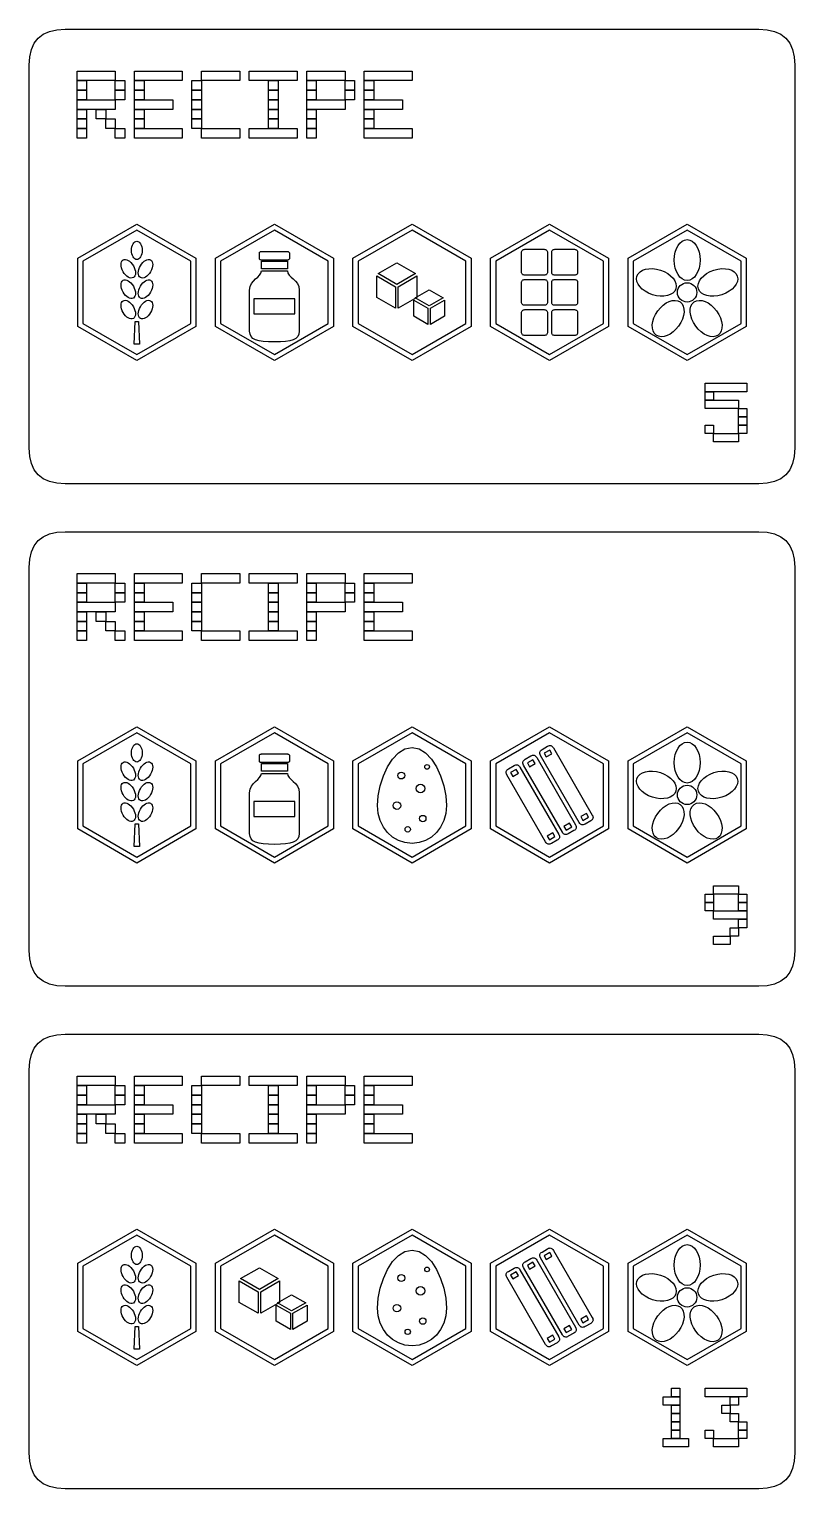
# Model space of a CAD drawing. Extents: x 4 to 296, y 4 to 580.
# Drawn here: x 4 to 68, y 147 to 269 of the extents above; entities that cross this region are included whole.
import ezdxf

# ---------------------------------------------------------------- set-up
doc = ezdxf.new("R2010")
doc.units = 0
doc.layers.add('CUT', color=1, linetype='CONTINUOUS')
doc.layers.add('RASTER', color=7, linetype='CONTINUOUS')

msp = doc.modelspace()

# ---------------------------------------------------------------- linework, layer by layer
at = {"layer": 'CUT'}
for points in [[(4, 266), (4.047, 266.703), (4.188, 267.312), (4.422, 267.828), (4.75, 268.25), (5.172, 268.578), (5.688, 268.812), (6.297, 268.953), (7, 269), (65, 269), (65.703, 268.953), (66.313, 268.812), (66.828, 268.578), (67.25, 268.25), (67.578, 267.828), (67.813, 267.312), (67.953, 266.703), (68, 266), (68, 234), (67.953, 233.297), (67.813, 232.687), (67.578, 232.172), (67.25, 231.75), (66.828, 231.422), (66.313, 231.187), (65.703, 231.047), (65, 231), (7, 231), (6.297, 231.047), (5.688, 231.187), (5.172, 231.422), (4.75, 231.75), (4.422, 232.172), (4.188, 232.687), (4.047, 233.297), (4, 234)], [(4, 224), (4.047, 224.703), (4.188, 225.312), (4.422, 225.828), (4.75, 226.25), (5.172, 226.578), (5.688, 226.812), (6.297, 226.953), (7, 227), (65, 227), (65.703, 226.953), (66.313, 226.812), (66.828, 226.578), (67.25, 226.25), (67.578, 225.828), (67.813, 225.312), (67.953, 224.703), (68, 224), (68, 192), (67.953, 191.297), (67.813, 190.687), (67.578, 190.172), (67.25, 189.75), (66.828, 189.422), (66.313, 189.187), (65.703, 189.047), (65, 189), (7, 189), (6.297, 189.047), (5.688, 189.187), (5.172, 189.422), (4.75, 189.75), (4.422, 190.172), (4.188, 190.687), (4.047, 191.297), (4, 192)], [(4, 182), (4.047, 182.703), (4.188, 183.312), (4.422, 183.828), (4.75, 184.25), (5.172, 184.578), (5.688, 184.812), (6.297, 184.953), (7, 185), (65, 185), (65.703, 184.953), (66.313, 184.812), (66.828, 184.578), (67.25, 184.25), (67.578, 183.828), (67.813, 183.312), (67.953, 182.703), (68, 182), (68, 150), (67.953, 149.297), (67.813, 148.687), (67.578, 148.172), (67.25, 147.75), (66.828, 147.422), (66.313, 147.187), (65.703, 147.047), (65, 147), (7, 147), (6.297, 147.047), (5.688, 147.187), (5.172, 147.422), (4.75, 147.75), (4.422, 148.172), (4.188, 148.687), (4.047, 149.297), (4, 150)]]:
    msp.add_lwpolyline(points, close=True, dxfattribs=at)
at = {"layer": 'RASTER'}
for points in [[(8, 265.5), (11.2, 265.5), (11.2, 264.7), (8, 264.7)], [(12.8, 265.5), (16.8, 265.5), (16.8, 264.7), (12.8, 264.7)], [(18.4, 265.5), (21.6, 265.5), (21.6, 264.7), (18.4, 264.7)], [(22.4, 265.5), (26.4, 265.5), (26.4, 264.7), (22.4, 264.7)], [(27.2, 265.5), (30.4, 265.5), (30.4, 264.7), (27.2, 264.7)], [(32, 265.5), (36, 265.5), (36, 264.7), (32, 264.7)], [(8, 264.7), (8.8, 264.7), (8.8, 263.9), (8, 263.9)], [(8, 263.9), (8.8, 263.9), (8.8, 263.1), (8, 263.1)], [(11.2, 264.7), (12, 264.7), (12, 263.9), (11.2, 263.9)], [(11.2, 263.9), (12, 263.9), (12, 263.1), (11.2, 263.1)], [(12.8, 264.7), (13.6, 264.7), (13.6, 263.9), (12.8, 263.9)], [(12.8, 263.9), (13.6, 263.9), (13.6, 263.1), (12.8, 263.1)], [(17.6, 264.7), (18.4, 264.7), (18.4, 263.9), (17.6, 263.9)], [(17.6, 263.9), (18.4, 263.9), (18.4, 263.1), (17.6, 263.1)], [(24, 264.7), (24.8, 264.7), (24.8, 263.9), (24, 263.9)], [(24, 263.9), (24.8, 263.9), (24.8, 263.1), (24, 263.1)], [(27.2, 264.7), (28, 264.7), (28, 263.9), (27.2, 263.9)], [(27.2, 263.9), (28, 263.9), (28, 263.1), (27.2, 263.1)], [(30.4, 264.7), (31.2, 264.7), (31.2, 263.9), (30.4, 263.9)], [(30.4, 263.9), (31.2, 263.9), (31.2, 263.1), (30.4, 263.1)], [(32, 264.7), (32.8, 264.7), (32.8, 263.9), (32, 263.9)], [(32, 263.9), (32.8, 263.9), (32.8, 263.1), (32, 263.1)], [(8, 263.1), (11.2, 263.1), (11.2, 262.3), (8, 262.3)], [(8, 262.3), (8.8, 262.3), (8.8, 261.5), (8, 261.5)], [(9.6, 262.3), (10.4, 262.3), (10.4, 261.5), (9.6, 261.5)], [(12.8, 263.1), (16, 263.1), (16, 262.3), (12.8, 262.3)], [(12.8, 262.3), (13.6, 262.3), (13.6, 261.5), (12.8, 261.5)], [(17.6, 263.1), (18.4, 263.1), (18.4, 262.3), (17.6, 262.3)], [(17.6, 262.3), (18.4, 262.3), (18.4, 261.5), (17.6, 261.5)], [(24, 263.1), (24.8, 263.1), (24.8, 262.3), (24, 262.3)], [(24, 262.3), (24.8, 262.3), (24.8, 261.5), (24, 261.5)], [(27.2, 263.1), (30.4, 263.1), (30.4, 262.3), (27.2, 262.3)], [(27.2, 262.3), (28, 262.3), (28, 261.5), (27.2, 261.5)], [(32, 263.1), (35.2, 263.1), (35.2, 262.3), (32, 262.3)], [(32, 262.3), (32.8, 262.3), (32.8, 261.5), (32, 261.5)], [(8, 261.5), (8.8, 261.5), (8.8, 260.7), (8, 260.7)], [(10.4, 261.5), (11.2, 261.5), (11.2, 260.7), (10.4, 260.7)], [(12.8, 261.5), (13.6, 261.5), (13.6, 260.7), (12.8, 260.7)], [(17.6, 261.5), (18.4, 261.5), (18.4, 260.7), (17.6, 260.7)], [(24, 261.5), (24.8, 261.5), (24.8, 260.7), (24, 260.7)], [(27.2, 261.5), (28, 261.5), (28, 260.7), (27.2, 260.7)], [(32, 261.5), (32.8, 261.5), (32.8, 260.7), (32, 260.7)], [(8, 260.7), (8.8, 260.7), (8.8, 259.9), (8, 259.9)], [(11.2, 260.7), (12, 260.7), (12, 259.9), (11.2, 259.9)], [(12.8, 260.7), (16.8, 260.7), (16.8, 259.9), (12.8, 259.9)], [(18.4, 260.7), (21.6, 260.7), (21.6, 259.9), (18.4, 259.9)], [(22.4, 260.7), (26.4, 260.7), (26.4, 259.9), (22.4, 259.9)], [(27.2, 260.7), (28, 260.7), (28, 259.9), (27.2, 259.9)], [(32, 260.7), (36, 260.7), (36, 259.9), (32, 259.9)], [(13, 252.7), (17.936, 249.85), (17.936, 244.15), (13, 241.3), (8.064, 244.15), (8.064, 249.85)], [(24.5, 252.7), (29.436, 249.85), (29.436, 244.15), (24.5, 241.3), (19.564, 244.15), (19.564, 249.85)], [(36, 252.7), (40.936, 249.85), (40.936, 244.15), (36, 241.3), (31.064, 244.15), (31.064, 249.85)], [(47.5, 252.7), (52.436, 249.85), (52.436, 244.15), (47.5, 241.3), (42.564, 244.15), (42.564, 249.85)], [(59, 252.7), (63.936, 249.85), (63.936, 244.15), (59, 241.3), (54.064, 244.15), (54.064, 249.85)], [(13, 252.2), (8.497, 249.6), (8.497, 244.4), (13, 241.8), (17.503, 244.4), (17.503, 249.6), (13, 252.2)], [(24.5, 252.2), (19.997, 249.6), (19.997, 244.4), (24.5, 241.8), (29.003, 244.4), (29.003, 249.6), (24.5, 252.2)], [(36, 252.2), (31.497, 249.6), (31.497, 244.4), (36, 241.8), (40.503, 244.4), (40.503, 249.6), (36, 252.2)], [(47.5, 252.2), (42.997, 249.6), (42.997, 244.4), (47.5, 241.8), (52.003, 244.4), (52.003, 249.6), (47.5, 252.2)], [(59, 252.2), (54.497, 249.6), (54.497, 244.4), (59, 241.8), (63.503, 244.4), (63.503, 249.6), (59, 252.2)], [(60.08, 249.7), (60.058, 249.355), (59.995, 249.034), (59.896, 248.744), (59.764, 248.491), (59.604, 248.282), (59.42, 248.124), (59.218, 248.025), (59, 247.99), (58.782, 248.025), (58.58, 248.124), (58.396, 248.282), (58.236, 248.491), (58.104, 248.744), (58.005, 249.034), (57.942, 249.355), (57.92, 249.7), (57.942, 250.045), (58.005, 250.366), (58.104, 250.656), (58.236, 250.909), (58.396, 251.118), (58.58, 251.276), (58.782, 251.375), (59, 251.41), (59.218, 251.375), (59.42, 251.276), (59.604, 251.118), (59.764, 250.909), (59.896, 250.656), (59.995, 250.366), (60.058, 250.045), (60.08, 249.7)], [(13.45, 250.51), (13.441, 250.356), (13.415, 250.212), (13.373, 250.082), (13.318, 249.969), (13.252, 249.876), (13.175, 249.805), (13.091, 249.761), (13, 249.745), (12.909, 249.761), (12.825, 249.805), (12.748, 249.876), (12.682, 249.969), (12.627, 250.082), (12.585, 250.212), (12.559, 250.356), (12.55, 250.51), (12.559, 250.664), (12.585, 250.808), (12.627, 250.938), (12.682, 251.051), (12.748, 251.144), (12.825, 251.215), (12.909, 251.259), (13, 251.275), (13.091, 251.259), (13.175, 251.215), (13.252, 251.144), (13.318, 251.051), (13.373, 250.938), (13.415, 250.808), (13.441, 250.664), (13.45, 250.51)], [(23.24, 250.24), (23.243, 250.282), (23.251, 250.319), (23.265, 250.35), (23.285, 250.375), (23.31, 250.395), (23.341, 250.409), (23.378, 250.417), (23.42, 250.42), (25.58, 250.42), (25.622, 250.417), (25.659, 250.409), (25.69, 250.395), (25.715, 250.375), (25.735, 250.35), (25.749, 250.319), (25.757, 250.282), (25.76, 250.24), (25.76, 249.88), (25.757, 249.838), (25.749, 249.801), (25.735, 249.77), (25.715, 249.745), (25.69, 249.725), (25.659, 249.711), (25.622, 249.703), (25.58, 249.7), (23.42, 249.7), (23.378, 249.703), (23.341, 249.711), (23.31, 249.725), (23.285, 249.745), (23.265, 249.77), (23.251, 249.801), (23.243, 249.838), (23.24, 249.88)], [(45.16, 250.33), (45.164, 250.393), (45.177, 250.448), (45.198, 250.495), (45.228, 250.532), (45.265, 250.562), (45.312, 250.583), (45.367, 250.596), (45.43, 250.6), (47.05, 250.6), (47.113, 250.596), (47.168, 250.583), (47.215, 250.562), (47.253, 250.532), (47.282, 250.495), (47.303, 250.448), (47.316, 250.393), (47.32, 250.33), (47.32, 248.71), (47.316, 248.647), (47.303, 248.592), (47.282, 248.545), (47.253, 248.507), (47.215, 248.478), (47.168, 248.457), (47.113, 248.444), (47.05, 248.44), (45.43, 248.44), (45.367, 248.444), (45.312, 248.457), (45.265, 248.478), (45.227, 248.507), (45.198, 248.545), (45.177, 248.592), (45.164, 248.647), (45.16, 248.71)], [(47.68, 250.33), (47.684, 250.393), (47.697, 250.448), (47.718, 250.495), (47.747, 250.532), (47.785, 250.562), (47.832, 250.583), (47.887, 250.596), (47.95, 250.6), (49.57, 250.6), (49.633, 250.596), (49.688, 250.583), (49.735, 250.562), (49.773, 250.532), (49.802, 250.495), (49.823, 250.448), (49.836, 250.393), (49.84, 250.33), (49.84, 248.71), (49.836, 248.647), (49.823, 248.592), (49.802, 248.545), (49.773, 248.507), (49.735, 248.478), (49.688, 248.457), (49.633, 248.444), (49.57, 248.44), (47.95, 248.44), (47.887, 248.444), (47.832, 248.457), (47.785, 248.478), (47.747, 248.507), (47.718, 248.545), (47.697, 248.592), (47.684, 248.647), (47.68, 248.71)], [(12.709, 249.227), (12.786, 249.073), (12.841, 248.92), (12.874, 248.771), (12.885, 248.631), (12.874, 248.504), (12.841, 248.394), (12.785, 248.304), (12.708, 248.24), (12.612, 248.205), (12.507, 248.201), (12.395, 248.228), (12.279, 248.281), (12.164, 248.361), (12.051, 248.464), (11.946, 248.588), (11.851, 248.732), (11.774, 248.887), (11.719, 249.04), (11.686, 249.189), (11.675, 249.329), (11.686, 249.456), (11.719, 249.566), (11.775, 249.656), (11.853, 249.72), (11.948, 249.755), (12.053, 249.759), (12.165, 249.732), (12.281, 249.679), (12.396, 249.599), (12.509, 249.496), (12.614, 249.372), (12.709, 249.227)], [(14.149, 248.732), (14.054, 248.588), (13.949, 248.464), (13.836, 248.361), (13.721, 248.281), (13.605, 248.228), (13.493, 248.201), (13.388, 248.205), (13.293, 248.24), (13.215, 248.304), (13.159, 248.394), (13.126, 248.504), (13.115, 248.631), (13.126, 248.771), (13.159, 248.92), (13.214, 249.073), (13.291, 249.227), (13.386, 249.372), (13.491, 249.496), (13.604, 249.599), (13.719, 249.679), (13.835, 249.732), (13.947, 249.759), (14.052, 249.755), (14.148, 249.72), (14.225, 249.656), (14.281, 249.566), (14.314, 249.456), (14.325, 249.329), (14.314, 249.189), (14.281, 249.04), (14.226, 248.887), (14.149, 248.732)], [(23.42, 249.61), (25.58, 249.61), (25.58, 248.98), (23.42, 248.98)], [(34.74, 249.466), (36.306, 248.566), (34.74, 247.666), (33.174, 248.566)], [(56.766, 248.861), (57.087, 248.734), (57.373, 248.575), (57.618, 248.391), (57.818, 248.187), (57.967, 247.97), (58.061, 247.747), (58.093, 247.524), (58.058, 247.306), (57.958, 247.11), (57.801, 246.948), (57.594, 246.822), (57.346, 246.734), (57.065, 246.687), (56.758, 246.682), (56.433, 246.722), (56.098, 246.807), (55.777, 246.935), (55.492, 247.094), (55.246, 247.278), (55.046, 247.482), (54.897, 247.698), (54.804, 247.921), (54.772, 248.145), (54.806, 248.363), (54.906, 248.559), (55.064, 248.721), (55.27, 248.847), (55.518, 248.934), (55.8, 248.982), (56.107, 248.986), (56.431, 248.947), (56.766, 248.861)], [(61.902, 246.807), (61.567, 246.722), (61.242, 246.682), (60.935, 246.687), (60.654, 246.734), (60.406, 246.822), (60.199, 246.948), (60.042, 247.11), (59.942, 247.306), (59.907, 247.524), (59.939, 247.747), (60.033, 247.97), (60.182, 248.187), (60.382, 248.391), (60.627, 248.575), (60.913, 248.734), (61.234, 248.861), (61.569, 248.947), (61.893, 248.986), (62.2, 248.982), (62.482, 248.934), (62.73, 248.847), (62.936, 248.721), (63.094, 248.559), (63.194, 248.363), (63.228, 248.145), (63.196, 247.921), (63.103, 247.698), (62.954, 247.482), (62.754, 247.278), (62.508, 247.094), (62.223, 246.935), (61.902, 246.807)], [(12.709, 247.517), (12.786, 247.363), (12.841, 247.21), (12.874, 247.061), (12.885, 246.921), (12.874, 246.794), (12.841, 246.684), (12.785, 246.594), (12.708, 246.53), (12.612, 246.495), (12.507, 246.491), (12.395, 246.518), (12.279, 246.571), (12.164, 246.651), (12.051, 246.754), (11.946, 246.878), (11.851, 247.022), (11.774, 247.177), (11.719, 247.33), (11.686, 247.479), (11.675, 247.619), (11.686, 247.746), (11.719, 247.856), (11.775, 247.946), (11.853, 248.01), (11.948, 248.045), (12.053, 248.049), (12.165, 248.022), (12.281, 247.969), (12.396, 247.889), (12.509, 247.786), (12.614, 247.662), (12.709, 247.517)], [(14.149, 247.022), (14.054, 246.878), (13.949, 246.754), (13.836, 246.651), (13.721, 246.571), (13.605, 246.518), (13.493, 246.491), (13.388, 246.495), (13.293, 246.53), (13.215, 246.594), (13.159, 246.684), (13.126, 246.794), (13.115, 246.921), (13.126, 247.061), (13.159, 247.21), (13.214, 247.363), (13.291, 247.517), (13.386, 247.662), (13.491, 247.786), (13.604, 247.889), (13.719, 247.969), (13.835, 248.022), (13.947, 248.049), (14.052, 248.045), (14.148, 248.01), (14.225, 247.946), (14.281, 247.856), (14.314, 247.746), (14.325, 247.619), (14.314, 247.479), (14.281, 247.33), (14.226, 247.177), (14.149, 247.022)], [(23.42, 248.8), (25.58, 248.8), (25.623, 248.612), (25.735, 248.446), (25.893, 248.287), (26.075, 248.125), (26.257, 247.946), (26.415, 247.737), (26.527, 247.486), (26.57, 247.18), (26.57, 243.76), (26.54, 243.515), (26.449, 243.316), (26.295, 243.159), (26.075, 243.04), (25.788, 242.955), (25.431, 242.899), (25.002, 242.869), (24.5, 242.86), (23.998, 242.869), (23.569, 242.899), (23.212, 242.955), (22.925, 243.04), (22.705, 243.159), (22.551, 243.316), (22.46, 243.515), (22.43, 243.76), (22.43, 247.18), (22.473, 247.486), (22.585, 247.737), (22.743, 247.946), (22.925, 248.125), (23.107, 248.287), (23.265, 248.446), (23.377, 248.612), (23.42, 248.8)], [(33.064, 248.377), (34.63, 247.477), (34.63, 245.677), (33.064, 246.577)], [(34.85, 247.477), (36.416, 248.377), (36.416, 246.577), (34.85, 245.677)], [(45.16, 247.81), (45.164, 247.873), (45.177, 247.928), (45.198, 247.975), (45.228, 248.012), (45.265, 248.042), (45.312, 248.063), (45.367, 248.076), (45.43, 248.08), (47.05, 248.08), (47.113, 248.076), (47.168, 248.063), (47.215, 248.042), (47.253, 248.012), (47.282, 247.975), (47.303, 247.928), (47.316, 247.873), (47.32, 247.81), (47.32, 246.19), (47.316, 246.127), (47.303, 246.072), (47.282, 246.025), (47.253, 245.987), (47.215, 245.958), (47.168, 245.937), (47.113, 245.924), (47.05, 245.92), (45.43, 245.92), (45.367, 245.924), (45.312, 245.937), (45.265, 245.958), (45.227, 245.987), (45.198, 246.025), (45.177, 246.072), (45.164, 246.127), (45.16, 246.19)], [(47.68, 247.81), (47.684, 247.873), (47.697, 247.928), (47.718, 247.975), (47.747, 248.012), (47.785, 248.042), (47.832, 248.063), (47.887, 248.076), (47.95, 248.08), (49.57, 248.08), (49.633, 248.076), (49.688, 248.063), (49.735, 248.042), (49.773, 248.012), (49.802, 247.975), (49.823, 247.928), (49.836, 247.873), (49.84, 247.81), (49.84, 246.19), (49.836, 246.127), (49.823, 246.072), (49.802, 246.025), (49.773, 245.987), (49.735, 245.958), (49.688, 245.937), (49.633, 245.924), (49.57, 245.92), (47.95, 245.92), (47.887, 245.924), (47.832, 245.937), (47.785, 245.958), (47.747, 245.987), (47.718, 246.025), (47.697, 246.072), (47.684, 246.127), (47.68, 246.19)], [(22.79, 246.46), (22.79, 245.2), (26.21, 245.2), (26.21, 246.46), (22.79, 246.46)], [(37.44, 247.216), (38.615, 246.541), (37.44, 245.866), (36.266, 246.541)], [(12.709, 245.807), (12.786, 245.653), (12.841, 245.5), (12.874, 245.351), (12.885, 245.211), (12.874, 245.084), (12.841, 244.974), (12.785, 244.884), (12.708, 244.82), (12.612, 244.785), (12.507, 244.781), (12.395, 244.808), (12.279, 244.861), (12.164, 244.941), (12.051, 245.044), (11.946, 245.168), (11.851, 245.312), (11.774, 245.467), (11.719, 245.62), (11.686, 245.769), (11.675, 245.909), (11.686, 246.036), (11.719, 246.146), (11.775, 246.236), (11.853, 246.3), (11.948, 246.335), (12.053, 246.339), (12.165, 246.312), (12.281, 246.259), (12.396, 246.179), (12.509, 246.076), (12.614, 245.952), (12.709, 245.807)], [(14.149, 245.312), (14.054, 245.168), (13.949, 245.044), (13.836, 244.941), (13.721, 244.861), (13.605, 244.808), (13.493, 244.781), (13.388, 244.785), (13.293, 244.82), (13.215, 244.884), (13.159, 244.974), (13.126, 245.084), (13.115, 245.211), (13.126, 245.351), (13.159, 245.5), (13.214, 245.653), (13.291, 245.807), (13.386, 245.952), (13.491, 246.076), (13.604, 246.179), (13.719, 246.259), (13.835, 246.312), (13.947, 246.339), (14.052, 246.335), (14.148, 246.3), (14.225, 246.236), (14.281, 246.146), (14.314, 246.036), (14.325, 245.909), (14.314, 245.769), (14.281, 245.62), (14.226, 245.467), (14.149, 245.312)], [(36.156, 246.352), (37.33, 245.677), (37.33, 244.327), (36.156, 245.002)], [(37.55, 245.677), (38.724, 246.352), (38.724, 245.002), (37.55, 244.327)], [(45.16, 245.29), (45.164, 245.353), (45.177, 245.408), (45.198, 245.455), (45.228, 245.492), (45.265, 245.522), (45.312, 245.543), (45.367, 245.556), (45.43, 245.56), (47.05, 245.56), (47.113, 245.556), (47.168, 245.543), (47.215, 245.522), (47.253, 245.492), (47.282, 245.455), (47.303, 245.408), (47.316, 245.353), (47.32, 245.29), (47.32, 243.67), (47.316, 243.607), (47.303, 243.552), (47.282, 243.505), (47.253, 243.467), (47.215, 243.438), (47.168, 243.417), (47.113, 243.404), (47.05, 243.4), (45.43, 243.4), (45.367, 243.404), (45.312, 243.417), (45.265, 243.438), (45.227, 243.467), (45.198, 243.505), (45.177, 243.552), (45.164, 243.607), (45.16, 243.67)], [(47.68, 245.29), (47.684, 245.353), (47.697, 245.408), (47.718, 245.455), (47.747, 245.492), (47.785, 245.522), (47.832, 245.543), (47.887, 245.556), (47.95, 245.56), (49.57, 245.56), (49.633, 245.556), (49.688, 245.543), (49.735, 245.522), (49.773, 245.492), (49.802, 245.455), (49.823, 245.408), (49.836, 245.353), (49.84, 245.29), (49.84, 243.67), (49.836, 243.607), (49.823, 243.552), (49.802, 243.505), (49.773, 243.467), (49.735, 243.438), (49.688, 243.417), (49.633, 243.404), (49.57, 243.4), (47.95, 243.4), (47.887, 243.404), (47.832, 243.417), (47.785, 243.438), (47.747, 243.467), (47.718, 243.505), (47.697, 243.552), (47.684, 243.607), (47.68, 243.67)], [(56.539, 245.45), (56.76, 245.716), (56.999, 245.939), (57.25, 246.116), (57.506, 246.243), (57.758, 246.318), (57.999, 246.337), (58.222, 246.299), (58.418, 246.199), (58.574, 246.043), (58.679, 245.843), (58.735, 245.608), (58.742, 245.345), (58.699, 245.063), (58.609, 244.769), (58.472, 244.473), (58.287, 244.181), (58.066, 243.915), (57.827, 243.692), (57.576, 243.516), (57.32, 243.389), (57.068, 243.314), (56.827, 243.294), (56.604, 243.332), (56.408, 243.432), (56.252, 243.588), (56.147, 243.788), (56.091, 244.023), (56.084, 244.286), (56.126, 244.569), (56.217, 244.862), (56.354, 245.159), (56.539, 245.45)], [(59.713, 244.181), (59.528, 244.473), (59.391, 244.769), (59.301, 245.063), (59.258, 245.345), (59.265, 245.608), (59.321, 245.843), (59.426, 246.043), (59.582, 246.199), (59.778, 246.299), (60.001, 246.337), (60.242, 246.318), (60.494, 246.243), (60.75, 246.116), (61.001, 245.939), (61.24, 245.716), (61.461, 245.45), (61.646, 245.159), (61.783, 244.862), (61.874, 244.569), (61.916, 244.286), (61.909, 244.023), (61.853, 243.788), (61.748, 243.588), (61.592, 243.432), (61.396, 243.332), (61.173, 243.294), (60.932, 243.314), (60.68, 243.389), (60.424, 243.516), (60.173, 243.692), (59.934, 243.915), (59.713, 244.181)], [(12.865, 244.57), (13.135, 244.57), (13.225, 242.68), (12.775, 242.68)], [(60.5, 239.4), (64, 239.4), (64, 238.7), (60.5, 238.7)], [(60.5, 238.7), (61.2, 238.7), (61.2, 238), (60.5, 238)], [(60.5, 238), (63.3, 238), (63.3, 237.3), (60.5, 237.3)], [(63.3, 237.3), (64, 237.3), (64, 236.6), (63.3, 236.6)], [(60.5, 235.9), (61.2, 235.9), (61.2, 235.2), (60.5, 235.2)], [(63.3, 236.6), (64, 236.6), (64, 235.9), (63.3, 235.9)], [(63.3, 235.9), (64, 235.9), (64, 235.2), (63.3, 235.2)], [(61.2, 235.2), (63.3, 235.2), (63.3, 234.5), (61.2, 234.5)], [(8, 223.5), (11.2, 223.5), (11.2, 222.7), (8, 222.7)], [(12.8, 223.5), (16.8, 223.5), (16.8, 222.7), (12.8, 222.7)], [(18.4, 223.5), (21.6, 223.5), (21.6, 222.7), (18.4, 222.7)], [(22.4, 223.5), (26.4, 223.5), (26.4, 222.7), (22.4, 222.7)], [(27.2, 223.5), (30.4, 223.5), (30.4, 222.7), (27.2, 222.7)], [(32, 223.5), (36, 223.5), (36, 222.7), (32, 222.7)], [(8, 222.7), (8.8, 222.7), (8.8, 221.9), (8, 221.9)], [(11.2, 222.7), (12, 222.7), (12, 221.9), (11.2, 221.9)], [(12.8, 222.7), (13.6, 222.7), (13.6, 221.9), (12.8, 221.9)], [(17.6, 222.7), (18.4, 222.7), (18.4, 221.9), (17.6, 221.9)], [(24, 222.7), (24.8, 222.7), (24.8, 221.9), (24, 221.9)], [(27.2, 222.7), (28, 222.7), (28, 221.9), (27.2, 221.9)], [(30.4, 222.7), (31.2, 222.7), (31.2, 221.9), (30.4, 221.9)], [(32, 222.7), (32.8, 222.7), (32.8, 221.9), (32, 221.9)], [(8, 221.9), (8.8, 221.9), (8.8, 221.1), (8, 221.1)], [(8, 221.1), (11.2, 221.1), (11.2, 220.3), (8, 220.3)], [(11.2, 221.9), (12, 221.9), (12, 221.1), (11.2, 221.1)], [(12.8, 221.9), (13.6, 221.9), (13.6, 221.1), (12.8, 221.1)], [(12.8, 221.1), (16, 221.1), (16, 220.3), (12.8, 220.3)], [(17.6, 221.9), (18.4, 221.9), (18.4, 221.1), (17.6, 221.1)], [(17.6, 221.1), (18.4, 221.1), (18.4, 220.3), (17.6, 220.3)], [(24, 221.9), (24.8, 221.9), (24.8, 221.1), (24, 221.1)], [(24, 221.1), (24.8, 221.1), (24.8, 220.3), (24, 220.3)], [(27.2, 221.9), (28, 221.9), (28, 221.1), (27.2, 221.1)], [(27.2, 221.1), (30.4, 221.1), (30.4, 220.3), (27.2, 220.3)], [(30.4, 221.9), (31.2, 221.9), (31.2, 221.1), (30.4, 221.1)], [(32, 221.9), (32.8, 221.9), (32.8, 221.1), (32, 221.1)], [(32, 221.1), (35.2, 221.1), (35.2, 220.3), (32, 220.3)], [(8, 220.3), (8.8, 220.3), (8.8, 219.5), (8, 219.5)], [(9.6, 220.3), (10.4, 220.3), (10.4, 219.5), (9.6, 219.5)], [(12.8, 220.3), (13.6, 220.3), (13.6, 219.5), (12.8, 219.5)], [(17.6, 220.3), (18.4, 220.3), (18.4, 219.5), (17.6, 219.5)], [(24, 220.3), (24.8, 220.3), (24.8, 219.5), (24, 219.5)], [(27.2, 220.3), (28, 220.3), (28, 219.5), (27.2, 219.5)], [(32, 220.3), (32.8, 220.3), (32.8, 219.5), (32, 219.5)], [(8, 219.5), (8.8, 219.5), (8.8, 218.7), (8, 218.7)], [(8, 218.7), (8.8, 218.7), (8.8, 217.9), (8, 217.9)], [(10.4, 219.5), (11.2, 219.5), (11.2, 218.7), (10.4, 218.7)], [(11.2, 218.7), (12, 218.7), (12, 217.9), (11.2, 217.9)], [(12.8, 219.5), (13.6, 219.5), (13.6, 218.7), (12.8, 218.7)], [(12.8, 218.7), (16.8, 218.7), (16.8, 217.9), (12.8, 217.9)], [(17.6, 219.5), (18.4, 219.5), (18.4, 218.7), (17.6, 218.7)], [(18.4, 218.7), (21.6, 218.7), (21.6, 217.9), (18.4, 217.9)], [(22.4, 218.7), (26.4, 218.7), (26.4, 217.9), (22.4, 217.9)], [(24, 219.5), (24.8, 219.5), (24.8, 218.7), (24, 218.7)], [(27.2, 219.5), (28, 219.5), (28, 218.7), (27.2, 218.7)], [(27.2, 218.7), (28, 218.7), (28, 217.9), (27.2, 217.9)], [(32, 219.5), (32.8, 219.5), (32.8, 218.7), (32, 218.7)], [(32, 218.7), (36, 218.7), (36, 217.9), (32, 217.9)], [(13, 210.7), (17.936, 207.85), (17.936, 202.15), (13, 199.3), (8.064, 202.15), (8.064, 207.85)], [(13, 210.2), (8.497, 207.6), (8.497, 202.4), (13, 199.8), (17.503, 202.4), (17.503, 207.6), (13, 210.2)], [(24.5, 210.7), (29.436, 207.85), (29.436, 202.15), (24.5, 199.3), (19.564, 202.15), (19.564, 207.85)], [(24.5, 210.2), (19.997, 207.6), (19.997, 202.4), (24.5, 199.8), (29.003, 202.4), (29.003, 207.6), (24.5, 210.2)], [(36, 210.7), (40.936, 207.85), (40.936, 202.15), (36, 199.3), (31.064, 202.15), (31.064, 207.85)], [(36, 210.2), (31.497, 207.6), (31.497, 202.4), (36, 199.8), (40.503, 202.4), (40.503, 207.6), (36, 210.2)], [(47.5, 210.7), (52.436, 207.85), (52.436, 202.15), (47.5, 199.3), (42.564, 202.15), (42.564, 207.85)], [(47.5, 210.2), (42.997, 207.6), (42.997, 202.4), (47.5, 199.8), (52.003, 202.4), (52.003, 207.6), (47.5, 210.2)], [(59, 210.7), (63.936, 207.85), (63.936, 202.15), (59, 199.3), (54.064, 202.15), (54.064, 207.85)], [(59, 210.2), (54.497, 207.6), (54.497, 202.4), (59, 199.8), (63.503, 202.4), (63.503, 207.6), (59, 210.2)], [(13.45, 208.51), (13.441, 208.356), (13.415, 208.212), (13.373, 208.082), (13.318, 207.969), (13.252, 207.876), (13.175, 207.805), (13.091, 207.761), (13, 207.745), (12.909, 207.761), (12.825, 207.805), (12.748, 207.876), (12.682, 207.969), (12.627, 208.082), (12.585, 208.212), (12.559, 208.356), (12.55, 208.51), (12.559, 208.664), (12.585, 208.808), (12.627, 208.938), (12.682, 209.051), (12.748, 209.144), (12.825, 209.215), (12.909, 209.259), (13, 209.275), (13.091, 209.259), (13.175, 209.215), (13.252, 209.144), (13.318, 209.051), (13.373, 208.938), (13.415, 208.808), (13.441, 208.664), (13.45, 208.51)], [(36, 208.96), (36.589, 208.84), (37.133, 208.504), (37.623, 207.992), (38.048, 207.34), (38.396, 206.587), (38.658, 205.771), (38.823, 204.929), (38.88, 204.1), (38.823, 203.448), (38.658, 202.848), (38.396, 202.312), (38.048, 201.85), (37.623, 201.472), (37.133, 201.189), (36.589, 201.012), (36, 200.95), (35.411, 201.012), (34.867, 201.189), (34.377, 201.472), (33.953, 201.85), (33.604, 202.312), (33.342, 202.848), (33.177, 203.448), (33.12, 204.1), (33.177, 204.929), (33.342, 205.771), (33.604, 206.587), (33.953, 207.34), (34.377, 207.992), (34.867, 208.504), (35.411, 208.84), (36, 208.96)], [(46.737, 208.301), (46.7, 208.377), (46.678, 208.449), (46.672, 208.516), (46.68, 208.58), (46.704, 208.639), (46.744, 208.694), (46.799, 208.746), (46.869, 208.793), (47.337, 209.063), (47.413, 209.1), (47.484, 209.122), (47.552, 209.129), (47.616, 209.12), (47.675, 209.096), (47.73, 209.056), (47.781, 209.001), (47.829, 208.931), (51.069, 203.319), (51.106, 203.243), (51.128, 203.171), (51.134, 203.104), (51.126, 203.04), (51.101, 202.981), (51.062, 202.926), (51.007, 202.874), (50.937, 202.827), (50.469, 202.557), (50.393, 202.52), (50.321, 202.498), (50.254, 202.491), (50.19, 202.5), (50.131, 202.524), (50.076, 202.564), (50.024, 202.619), (49.977, 202.689)], [(47.049, 208.481), (47.229, 208.169), (47.697, 208.439), (47.517, 208.751), (47.049, 208.481)], [(60.08, 207.7), (60.058, 207.355), (59.995, 207.034), (59.896, 206.744), (59.764, 206.491), (59.604, 206.282), (59.42, 206.124), (59.218, 206.025), (59, 205.99), (58.782, 206.025), (58.58, 206.124), (58.396, 206.282), (58.236, 206.491), (58.104, 206.744), (58.005, 207.034), (57.942, 207.355), (57.92, 207.7), (57.942, 208.045), (58.005, 208.366), (58.104, 208.656), (58.236, 208.909), (58.396, 209.118), (58.58, 209.276), (58.782, 209.375), (59, 209.41), (59.218, 209.375), (59.42, 209.276), (59.604, 209.118), (59.764, 208.909), (59.896, 208.656), (59.995, 208.366), (60.058, 208.045), (60.08, 207.7)], [(12.709, 207.227), (12.786, 207.073), (12.841, 206.92), (12.874, 206.771), (12.885, 206.631), (12.874, 206.504), (12.841, 206.394), (12.785, 206.304), (12.708, 206.24), (12.612, 206.205), (12.507, 206.201), (12.395, 206.228), (12.279, 206.281), (12.164, 206.361), (12.051, 206.464), (11.946, 206.588), (11.851, 206.732), (11.774, 206.887), (11.719, 207.04), (11.686, 207.189), (11.675, 207.329), (11.686, 207.456), (11.719, 207.566), (11.775, 207.656), (11.853, 207.72), (11.948, 207.755), (12.053, 207.759), (12.165, 207.732), (12.281, 207.679), (12.396, 207.599), (12.509, 207.496), (12.614, 207.372), (12.709, 207.227)], [(14.149, 206.732), (14.054, 206.588), (13.949, 206.464), (13.836, 206.361), (13.721, 206.281), (13.605, 206.228), (13.493, 206.201), (13.388, 206.205), (13.293, 206.24), (13.215, 206.304), (13.159, 206.394), (13.126, 206.504), (13.115, 206.631), (13.126, 206.771), (13.159, 206.92), (13.214, 207.073), (13.291, 207.227), (13.386, 207.372), (13.491, 207.496), (13.604, 207.599), (13.719, 207.679), (13.835, 207.732), (13.947, 207.759), (14.052, 207.755), (14.148, 207.72), (14.225, 207.656), (14.281, 207.566), (14.314, 207.456), (14.325, 207.329), (14.314, 207.189), (14.281, 207.04), (14.226, 206.887), (14.149, 206.732)], [(23.24, 208.24), (23.243, 208.282), (23.251, 208.319), (23.265, 208.35), (23.285, 208.375), (23.31, 208.395), (23.341, 208.409), (23.378, 208.417), (23.42, 208.42), (25.58, 208.42), (25.622, 208.417), (25.659, 208.409), (25.69, 208.395), (25.715, 208.375), (25.735, 208.35), (25.749, 208.319), (25.757, 208.282), (25.76, 208.24), (25.76, 207.88), (25.757, 207.838), (25.749, 207.801), (25.735, 207.77), (25.715, 207.745), (25.69, 207.725), (25.659, 207.711), (25.622, 207.703), (25.58, 207.7), (23.42, 207.7), (23.378, 207.703), (23.341, 207.711), (23.31, 207.725), (23.285, 207.745), (23.265, 207.77), (23.251, 207.801), (23.243, 207.838), (23.24, 207.88)], [(23.42, 207.61), (25.58, 207.61), (25.58, 206.98), (23.42, 206.98)], [(43.931, 206.681), (43.894, 206.757), (43.872, 206.829), (43.866, 206.896), (43.874, 206.96), (43.899, 207.019), (43.938, 207.074), (43.993, 207.126), (44.063, 207.173), (44.531, 207.443), (44.607, 207.48), (44.679, 207.502), (44.746, 207.509), (44.81, 207.5), (44.869, 207.476), (44.924, 207.436), (44.976, 207.381), (45.023, 207.311), (48.263, 201.699), (48.3, 201.623), (48.322, 201.551), (48.328, 201.484), (48.32, 201.42), (48.296, 201.361), (48.256, 201.306), (48.201, 201.254), (48.131, 201.207), (47.663, 200.937), (47.587, 200.9), (47.516, 200.878), (47.448, 200.871), (47.384, 200.88), (47.325, 200.904), (47.27, 200.944), (47.219, 200.999), (47.171, 201.069)], [(45.334, 207.491), (45.297, 207.567), (45.275, 207.639), (45.269, 207.706), (45.277, 207.77), (45.302, 207.829), (45.341, 207.884), (45.396, 207.936), (45.466, 207.983), (45.934, 208.253), (46.01, 208.29), (46.081, 208.312), (46.149, 208.319), (46.213, 208.31), (46.272, 208.286), (46.327, 208.246), (46.379, 208.191), (46.426, 208.121), (49.666, 202.509), (49.703, 202.433), (49.725, 202.361), (49.731, 202.294), (49.723, 202.23), (49.698, 202.171), (49.659, 202.116), (49.604, 202.064), (49.534, 202.017), (49.066, 201.747), (48.99, 201.71), (48.919, 201.688), (48.851, 201.681), (48.787, 201.69), (48.728, 201.714), (48.673, 201.754), (48.621, 201.809), (48.574, 201.879)], [(45.646, 207.671), (45.826, 207.359), (46.294, 207.629), (46.114, 207.941), (45.646, 207.671)], [(23.42, 206.8), (25.58, 206.8), (25.623, 206.612), (25.735, 206.446), (25.893, 206.287), (26.075, 206.125), (26.257, 205.946), (26.415, 205.737), (26.527, 205.486), (26.57, 205.18), (26.57, 201.76), (26.54, 201.515), (26.449, 201.316), (26.295, 201.159), (26.075, 201.04), (25.788, 200.955), (25.431, 200.899), (25.002, 200.869), (24.5, 200.86), (23.998, 200.869), (23.569, 200.899), (23.212, 200.955), (22.925, 201.04), (22.705, 201.159), (22.551, 201.316), (22.46, 201.515), (22.43, 201.76), (22.43, 205.18), (22.473, 205.486), (22.585, 205.737), (22.743, 205.946), (22.925, 206.125), (23.107, 206.287), (23.265, 206.446), (23.377, 206.612), (23.42, 206.8)], [(44.243, 206.861), (44.423, 206.549), (44.891, 206.819), (44.711, 207.131), (44.243, 206.861)], [(56.766, 206.861), (57.087, 206.734), (57.373, 206.575), (57.618, 206.391), (57.818, 206.187), (57.967, 205.97), (58.061, 205.747), (58.093, 205.524), (58.058, 205.306), (57.958, 205.11), (57.801, 204.948), (57.594, 204.822), (57.346, 204.734), (57.065, 204.687), (56.758, 204.682), (56.433, 204.722), (56.098, 204.807), (55.777, 204.935), (55.492, 205.094), (55.246, 205.278), (55.046, 205.482), (54.897, 205.698), (54.804, 205.921), (54.772, 206.145), (54.806, 206.363), (54.906, 206.559), (55.064, 206.721), (55.27, 206.847), (55.518, 206.934), (55.8, 206.982), (56.107, 206.986), (56.431, 206.947), (56.766, 206.861)], [(61.902, 204.807), (61.567, 204.722), (61.242, 204.682), (60.935, 204.687), (60.654, 204.734), (60.406, 204.822), (60.199, 204.948), (60.042, 205.11), (59.942, 205.306), (59.907, 205.524), (59.939, 205.747), (60.033, 205.97), (60.182, 206.187), (60.382, 206.391), (60.627, 206.575), (60.913, 206.734), (61.234, 206.861), (61.569, 206.947), (61.893, 206.986), (62.2, 206.982), (62.482, 206.934), (62.73, 206.847), (62.936, 206.721), (63.094, 206.559), (63.194, 206.363), (63.228, 206.145), (63.196, 205.921), (63.103, 205.698), (62.954, 205.482), (62.754, 205.278), (62.508, 205.094), (62.223, 204.935), (61.902, 204.807)], [(12.709, 205.517), (12.786, 205.363), (12.841, 205.21), (12.874, 205.061), (12.885, 204.921), (12.874, 204.794), (12.841, 204.684), (12.785, 204.594), (12.708, 204.53), (12.612, 204.495), (12.507, 204.491), (12.395, 204.518), (12.279, 204.571), (12.164, 204.651), (12.051, 204.754), (11.946, 204.878), (11.851, 205.022), (11.774, 205.177), (11.719, 205.33), (11.686, 205.479), (11.675, 205.619), (11.686, 205.746), (11.719, 205.856), (11.775, 205.946), (11.853, 206.01), (11.948, 206.045), (12.053, 206.049), (12.165, 206.022), (12.281, 205.969), (12.396, 205.889), (12.509, 205.786), (12.614, 205.662), (12.709, 205.517)], [(14.149, 205.022), (14.054, 204.878), (13.949, 204.754), (13.836, 204.651), (13.721, 204.571), (13.605, 204.518), (13.493, 204.491), (13.388, 204.495), (13.293, 204.53), (13.215, 204.594), (13.159, 204.684), (13.126, 204.794), (13.115, 204.921), (13.126, 205.061), (13.159, 205.21), (13.214, 205.363), (13.291, 205.517), (13.386, 205.662), (13.491, 205.786), (13.604, 205.889), (13.719, 205.969), (13.835, 206.022), (13.947, 206.049), (14.052, 206.045), (14.148, 206.01), (14.225, 205.946), (14.281, 205.856), (14.314, 205.746), (14.325, 205.619), (14.314, 205.479), (14.281, 205.33), (14.226, 205.177), (14.149, 205.022)], [(12.709, 203.807), (12.786, 203.653), (12.841, 203.5), (12.874, 203.351), (12.885, 203.211), (12.874, 203.084), (12.841, 202.974), (12.785, 202.884), (12.708, 202.82), (12.612, 202.785), (12.507, 202.781), (12.395, 202.808), (12.279, 202.861), (12.164, 202.941), (12.051, 203.044), (11.946, 203.168), (11.851, 203.312), (11.774, 203.467), (11.719, 203.62), (11.686, 203.769), (11.675, 203.909), (11.686, 204.036), (11.719, 204.146), (11.775, 204.236), (11.853, 204.3), (11.948, 204.335), (12.053, 204.339), (12.165, 204.312), (12.281, 204.259), (12.396, 204.179), (12.509, 204.076), (12.614, 203.952), (12.709, 203.807)], [(14.149, 203.312), (14.054, 203.168), (13.949, 203.044), (13.836, 202.941), (13.721, 202.861), (13.605, 202.808), (13.493, 202.781), (13.388, 202.785), (13.293, 202.82), (13.215, 202.884), (13.159, 202.974), (13.126, 203.084), (13.115, 203.211), (13.126, 203.351), (13.159, 203.5), (13.214, 203.653), (13.291, 203.807), (13.386, 203.952), (13.491, 204.076), (13.604, 204.179), (13.719, 204.259), (13.835, 204.312), (13.947, 204.339), (14.052, 204.335), (14.148, 204.3), (14.225, 204.236), (14.281, 204.146), (14.314, 204.036), (14.325, 203.909), (14.314, 203.769), (14.281, 203.62), (14.226, 203.467), (14.149, 203.312)], [(22.79, 204.46), (22.79, 203.2), (26.21, 203.2), (26.21, 204.46), (22.79, 204.46)], [(56.539, 203.45), (56.76, 203.716), (56.999, 203.939), (57.25, 204.116), (57.506, 204.243), (57.758, 204.318), (57.999, 204.337), (58.222, 204.299), (58.418, 204.199), (58.574, 204.043), (58.679, 203.843), (58.735, 203.608), (58.742, 203.345), (58.699, 203.063), (58.609, 202.769), (58.472, 202.473), (58.287, 202.181), (58.066, 201.915), (57.827, 201.692), (57.576, 201.516), (57.32, 201.389), (57.068, 201.314), (56.827, 201.294), (56.604, 201.332), (56.408, 201.432), (56.252, 201.588), (56.147, 201.788), (56.091, 202.023), (56.084, 202.286), (56.126, 202.569), (56.217, 202.862), (56.354, 203.159), (56.539, 203.45)], [(59.713, 202.181), (59.528, 202.473), (59.391, 202.769), (59.301, 203.063), (59.258, 203.345), (59.265, 203.608), (59.321, 203.843), (59.426, 204.043), (59.582, 204.199), (59.778, 204.299), (60.001, 204.337), (60.242, 204.318), (60.494, 204.243), (60.75, 204.116), (61.001, 203.939), (61.24, 203.716), (61.461, 203.45), (61.646, 203.159), (61.783, 202.862), (61.874, 202.569), (61.916, 202.286), (61.909, 202.023), (61.853, 201.788), (61.748, 201.588), (61.592, 201.432), (61.396, 201.332), (61.173, 201.294), (60.932, 201.314), (60.68, 201.389), (60.424, 201.516), (60.173, 201.692), (59.934, 201.915), (59.713, 202.181)], [(12.865, 202.57), (13.135, 202.57), (13.225, 200.68), (12.775, 200.68)], [(48.706, 202.371), (48.886, 202.059), (49.354, 202.329), (49.174, 202.641), (48.706, 202.371)], [(50.109, 203.181), (50.289, 202.869), (50.757, 203.139), (50.577, 203.451), (50.109, 203.181)], [(47.303, 201.561), (47.483, 201.249), (47.951, 201.519), (47.771, 201.831), (47.303, 201.561)], [(60.5, 196.7), (61.2, 196.7), (61.2, 196), (60.5, 196)], [(61.2, 197.4), (63.3, 197.4), (63.3, 196.7), (61.2, 196.7)], [(63.3, 196.7), (64, 196.7), (64, 196), (63.3, 196)], [(60.5, 196), (61.2, 196), (61.2, 195.3), (60.5, 195.3)], [(61.2, 195.3), (64, 195.3), (64, 194.6), (61.2, 194.6)], [(63.3, 196), (64, 196), (64, 195.3), (63.3, 195.3)], [(63.3, 194.6), (64, 194.6), (64, 193.9), (63.3, 193.9)], [(61.2, 193.2), (62.6, 193.2), (62.6, 192.5), (61.2, 192.5)], [(62.6, 193.9), (63.3, 193.9), (63.3, 193.2), (62.6, 193.2)], [(8, 181.5), (11.2, 181.5), (11.2, 180.7), (8, 180.7)], [(8, 180.7), (8.8, 180.7), (8.8, 179.9), (8, 179.9)], [(11.2, 180.7), (12, 180.7), (12, 179.9), (11.2, 179.9)], [(12.8, 181.5), (16.8, 181.5), (16.8, 180.7), (12.8, 180.7)], [(12.8, 180.7), (13.6, 180.7), (13.6, 179.9), (12.8, 179.9)], [(17.6, 180.7), (18.4, 180.7), (18.4, 179.9), (17.6, 179.9)], [(18.4, 181.5), (21.6, 181.5), (21.6, 180.7), (18.4, 180.7)], [(22.4, 181.5), (26.4, 181.5), (26.4, 180.7), (22.4, 180.7)], [(24, 180.7), (24.8, 180.7), (24.8, 179.9), (24, 179.9)], [(27.2, 181.5), (30.4, 181.5), (30.4, 180.7), (27.2, 180.7)], [(27.2, 180.7), (28, 180.7), (28, 179.9), (27.2, 179.9)], [(30.4, 180.7), (31.2, 180.7), (31.2, 179.9), (30.4, 179.9)], [(32, 181.5), (36, 181.5), (36, 180.7), (32, 180.7)], [(32, 180.7), (32.8, 180.7), (32.8, 179.9), (32, 179.9)], [(8, 179.9), (8.8, 179.9), (8.8, 179.1), (8, 179.1)], [(11.2, 179.9), (12, 179.9), (12, 179.1), (11.2, 179.1)], [(12.8, 179.9), (13.6, 179.9), (13.6, 179.1), (12.8, 179.1)], [(17.6, 179.9), (18.4, 179.9), (18.4, 179.1), (17.6, 179.1)], [(24, 179.9), (24.8, 179.9), (24.8, 179.1), (24, 179.1)], [(27.2, 179.9), (28, 179.9), (28, 179.1), (27.2, 179.1)], [(30.4, 179.9), (31.2, 179.9), (31.2, 179.1), (30.4, 179.1)], [(32, 179.9), (32.8, 179.9), (32.8, 179.1), (32, 179.1)], [(8, 179.1), (11.2, 179.1), (11.2, 178.3), (8, 178.3)], [(8, 178.3), (8.8, 178.3), (8.8, 177.5), (8, 177.5)], [(9.6, 178.3), (10.4, 178.3), (10.4, 177.5), (9.6, 177.5)], [(12.8, 179.1), (16, 179.1), (16, 178.3), (12.8, 178.3)], [(12.8, 178.3), (13.6, 178.3), (13.6, 177.5), (12.8, 177.5)], [(17.6, 179.1), (18.4, 179.1), (18.4, 178.3), (17.6, 178.3)], [(17.6, 178.3), (18.4, 178.3), (18.4, 177.5), (17.6, 177.5)], [(24, 179.1), (24.8, 179.1), (24.8, 178.3), (24, 178.3)], [(24, 178.3), (24.8, 178.3), (24.8, 177.5), (24, 177.5)], [(27.2, 179.1), (30.4, 179.1), (30.4, 178.3), (27.2, 178.3)], [(27.2, 178.3), (28, 178.3), (28, 177.5), (27.2, 177.5)], [(32, 179.1), (35.2, 179.1), (35.2, 178.3), (32, 178.3)], [(32, 178.3), (32.8, 178.3), (32.8, 177.5), (32, 177.5)], [(8, 177.5), (8.8, 177.5), (8.8, 176.7), (8, 176.7)], [(10.4, 177.5), (11.2, 177.5), (11.2, 176.7), (10.4, 176.7)], [(12.8, 177.5), (13.6, 177.5), (13.6, 176.7), (12.8, 176.7)], [(17.6, 177.5), (18.4, 177.5), (18.4, 176.7), (17.6, 176.7)], [(24, 177.5), (24.8, 177.5), (24.8, 176.7), (24, 176.7)], [(27.2, 177.5), (28, 177.5), (28, 176.7), (27.2, 176.7)], [(32, 177.5), (32.8, 177.5), (32.8, 176.7), (32, 176.7)], [(8, 176.7), (8.8, 176.7), (8.8, 175.9), (8, 175.9)], [(11.2, 176.7), (12, 176.7), (12, 175.9), (11.2, 175.9)], [(12.8, 176.7), (16.8, 176.7), (16.8, 175.9), (12.8, 175.9)], [(18.4, 176.7), (21.6, 176.7), (21.6, 175.9), (18.4, 175.9)], [(22.4, 176.7), (26.4, 176.7), (26.4, 175.9), (22.4, 175.9)], [(27.2, 176.7), (28, 176.7), (28, 175.9), (27.2, 175.9)], [(32, 176.7), (36, 176.7), (36, 175.9), (32, 175.9)], [(13, 168.7), (17.936, 165.85), (17.936, 160.15), (13, 157.3), (8.064, 160.15), (8.064, 165.85)], [(24.5, 168.7), (29.436, 165.85), (29.436, 160.15), (24.5, 157.3), (19.564, 160.15), (19.564, 165.85)], [(36, 168.7), (40.936, 165.85), (40.936, 160.15), (36, 157.3), (31.064, 160.15), (31.064, 165.85)], [(47.5, 168.7), (52.436, 165.85), (52.436, 160.15), (47.5, 157.3), (42.564, 160.15), (42.564, 165.85)], [(59, 168.7), (63.936, 165.85), (63.936, 160.15), (59, 157.3), (54.064, 160.15), (54.064, 165.85)], [(13, 168.2), (8.497, 165.6), (8.497, 160.4), (13, 157.8), (17.503, 160.4), (17.503, 165.6), (13, 168.2)], [(13.45, 166.51), (13.441, 166.356), (13.415, 166.212), (13.373, 166.082), (13.318, 165.969), (13.252, 165.876), (13.175, 165.805), (13.091, 165.761), (13, 165.745), (12.909, 165.761), (12.825, 165.805), (12.748, 165.876), (12.682, 165.969), (12.627, 166.082), (12.585, 166.212), (12.559, 166.356), (12.55, 166.51), (12.559, 166.664), (12.585, 166.808), (12.627, 166.938), (12.682, 167.051), (12.748, 167.144), (12.825, 167.215), (12.909, 167.259), (13, 167.275), (13.091, 167.259), (13.175, 167.215), (13.252, 167.144), (13.318, 167.051), (13.373, 166.938), (13.415, 166.808), (13.441, 166.664), (13.45, 166.51)], [(24.5, 168.2), (19.997, 165.6), (19.997, 160.4), (24.5, 157.8), (29.003, 160.4), (29.003, 165.6), (24.5, 168.2)], [(36, 168.2), (31.497, 165.6), (31.497, 160.4), (36, 157.8), (40.503, 160.4), (40.503, 165.6), (36, 168.2)], [(47.5, 168.2), (42.997, 165.6), (42.997, 160.4), (47.5, 157.8), (52.003, 160.4), (52.003, 165.6), (47.5, 168.2)], [(59, 168.2), (54.497, 165.6), (54.497, 160.4), (59, 157.8), (63.503, 160.4), (63.503, 165.6), (59, 168.2)], [(60.08, 165.7), (60.058, 165.355), (59.995, 165.034), (59.896, 164.744), (59.764, 164.491), (59.604, 164.282), (59.42, 164.124), (59.218, 164.025), (59, 163.99), (58.782, 164.025), (58.58, 164.124), (58.396, 164.282), (58.236, 164.491), (58.104, 164.744), (58.005, 165.034), (57.942, 165.355), (57.92, 165.7), (57.942, 166.045), (58.005, 166.366), (58.104, 166.656), (58.236, 166.909), (58.396, 167.118), (58.58, 167.276), (58.782, 167.375), (59, 167.41), (59.218, 167.375), (59.42, 167.276), (59.604, 167.118), (59.764, 166.909), (59.896, 166.656), (59.995, 166.366), (60.058, 166.045), (60.08, 165.7)], [(36, 166.96), (36.589, 166.84), (37.133, 166.504), (37.623, 165.992), (38.048, 165.34), (38.396, 164.587), (38.658, 163.771), (38.823, 162.929), (38.88, 162.1), (38.823, 161.448), (38.658, 160.848), (38.396, 160.312), (38.048, 159.85), (37.623, 159.472), (37.133, 159.189), (36.589, 159.012), (36, 158.95), (35.411, 159.012), (34.867, 159.189), (34.377, 159.472), (33.953, 159.85), (33.604, 160.312), (33.342, 160.848), (33.177, 161.448), (33.12, 162.1), (33.177, 162.929), (33.342, 163.771), (33.604, 164.587), (33.953, 165.34), (34.377, 165.992), (34.867, 166.504), (35.411, 166.84), (36, 166.96)], [(45.334, 165.491), (45.297, 165.567), (45.275, 165.639), (45.269, 165.706), (45.277, 165.77), (45.302, 165.829), (45.341, 165.884), (45.396, 165.936), (45.466, 165.983), (45.934, 166.253), (46.01, 166.29), (46.081, 166.312), (46.149, 166.319), (46.213, 166.31), (46.272, 166.286), (46.327, 166.246), (46.379, 166.191), (46.426, 166.121), (49.666, 160.509), (49.703, 160.433), (49.725, 160.361), (49.731, 160.294), (49.723, 160.23), (49.698, 160.171), (49.659, 160.116), (49.604, 160.064), (49.534, 160.017), (49.066, 159.747), (48.99, 159.71), (48.919, 159.688), (48.851, 159.681), (48.787, 159.69), (48.728, 159.714), (48.673, 159.754), (48.621, 159.809), (48.574, 159.879)], [(45.646, 165.671), (45.826, 165.359), (46.294, 165.629), (46.114, 165.941), (45.646, 165.671)], [(46.737, 166.301), (46.7, 166.377), (46.678, 166.449), (46.672, 166.516), (46.68, 166.58), (46.704, 166.639), (46.744, 166.694), (46.799, 166.746), (46.869, 166.793), (47.337, 167.063), (47.413, 167.1), (47.484, 167.122), (47.552, 167.129), (47.616, 167.12), (47.675, 167.096), (47.73, 167.056), (47.781, 167.001), (47.829, 166.931), (51.069, 161.319), (51.106, 161.243), (51.128, 161.171), (51.134, 161.104), (51.126, 161.04), (51.101, 160.981), (51.062, 160.926), (51.007, 160.874), (50.937, 160.827), (50.469, 160.557), (50.393, 160.52), (50.321, 160.498), (50.254, 160.491), (50.19, 160.5), (50.131, 160.524), (50.076, 160.564), (50.024, 160.619), (49.977, 160.689)], [(47.049, 166.481), (47.229, 166.169), (47.697, 166.439), (47.517, 166.751), (47.049, 166.481)], [(12.709, 165.227), (12.786, 165.073), (12.841, 164.92), (12.874, 164.771), (12.885, 164.631), (12.874, 164.504), (12.841, 164.394), (12.785, 164.304), (12.708, 164.24), (12.612, 164.205), (12.507, 164.201), (12.395, 164.228), (12.279, 164.281), (12.164, 164.361), (12.051, 164.464), (11.946, 164.588), (11.851, 164.732), (11.774, 164.887), (11.719, 165.04), (11.686, 165.189), (11.675, 165.329), (11.686, 165.456), (11.719, 165.566), (11.775, 165.656), (11.853, 165.72), (11.948, 165.755), (12.053, 165.759), (12.165, 165.732), (12.281, 165.679), (12.396, 165.599), (12.509, 165.496), (12.614, 165.372), (12.709, 165.227)], [(14.149, 164.732), (14.054, 164.588), (13.949, 164.464), (13.836, 164.361), (13.721, 164.281), (13.605, 164.228), (13.493, 164.201), (13.388, 164.205), (13.293, 164.24), (13.215, 164.304), (13.159, 164.394), (13.126, 164.504), (13.115, 164.631), (13.126, 164.771), (13.159, 164.92), (13.214, 165.073), (13.291, 165.227), (13.386, 165.372), (13.491, 165.496), (13.604, 165.599), (13.719, 165.679), (13.835, 165.732), (13.947, 165.759), (14.052, 165.755), (14.148, 165.72), (14.225, 165.656), (14.281, 165.566), (14.314, 165.456), (14.325, 165.329), (14.314, 165.189), (14.281, 165.04), (14.226, 164.887), (14.149, 164.732)], [(23.24, 165.466), (24.806, 164.566), (23.24, 163.666), (21.674, 164.566)], [(43.931, 164.681), (43.894, 164.757), (43.872, 164.829), (43.866, 164.896), (43.874, 164.96), (43.899, 165.019), (43.938, 165.074), (43.993, 165.126), (44.063, 165.173), (44.531, 165.443), (44.607, 165.48), (44.679, 165.502), (44.746, 165.509), (44.81, 165.5), (44.869, 165.476), (44.924, 165.436), (44.976, 165.381), (45.023, 165.311), (48.263, 159.699), (48.3, 159.623), (48.322, 159.551), (48.328, 159.484), (48.32, 159.42), (48.296, 159.361), (48.256, 159.306), (48.201, 159.254), (48.131, 159.207), (47.663, 158.937), (47.587, 158.9), (47.516, 158.878), (47.448, 158.871), (47.384, 158.88), (47.325, 158.904), (47.27, 158.944), (47.219, 158.999), (47.171, 159.069)], [(44.243, 164.861), (44.423, 164.549), (44.891, 164.819), (44.711, 165.131), (44.243, 164.861)], [(56.766, 164.861), (57.087, 164.734), (57.373, 164.575), (57.618, 164.391), (57.818, 164.187), (57.967, 163.97), (58.061, 163.747), (58.093, 163.524), (58.058, 163.306), (57.958, 163.11), (57.801, 162.948), (57.594, 162.822), (57.346, 162.734), (57.065, 162.687), (56.758, 162.682), (56.433, 162.722), (56.098, 162.807), (55.777, 162.935), (55.492, 163.094), (55.246, 163.278), (55.046, 163.482), (54.897, 163.698), (54.804, 163.921), (54.772, 164.145), (54.806, 164.363), (54.906, 164.559), (55.064, 164.721), (55.27, 164.847), (55.518, 164.934), (55.8, 164.982), (56.107, 164.986), (56.431, 164.947), (56.766, 164.861)], [(61.902, 162.807), (61.567, 162.722), (61.242, 162.682), (60.935, 162.687), (60.654, 162.734), (60.406, 162.822), (60.199, 162.948), (60.042, 163.11), (59.942, 163.306), (59.907, 163.524), (59.939, 163.747), (60.033, 163.97), (60.182, 164.187), (60.382, 164.391), (60.627, 164.575), (60.913, 164.734), (61.234, 164.861), (61.569, 164.947), (61.893, 164.986), (62.2, 164.982), (62.482, 164.934), (62.73, 164.847), (62.936, 164.721), (63.094, 164.559), (63.194, 164.363), (63.228, 164.145), (63.196, 163.921), (63.103, 163.698), (62.954, 163.482), (62.754, 163.278), (62.508, 163.094), (62.223, 162.935), (61.902, 162.807)], [(12.709, 163.517), (12.786, 163.363), (12.841, 163.21), (12.874, 163.061), (12.885, 162.921), (12.874, 162.794), (12.841, 162.684), (12.785, 162.594), (12.708, 162.53), (12.612, 162.495), (12.507, 162.491), (12.395, 162.518), (12.279, 162.571), (12.164, 162.651), (12.051, 162.754), (11.946, 162.878), (11.851, 163.022), (11.774, 163.177), (11.719, 163.33), (11.686, 163.479), (11.675, 163.619), (11.686, 163.746), (11.719, 163.856), (11.775, 163.946), (11.853, 164.01), (11.948, 164.045), (12.053, 164.049), (12.165, 164.022), (12.281, 163.969), (12.396, 163.889), (12.509, 163.786), (12.614, 163.662), (12.709, 163.517)], [(14.149, 163.022), (14.054, 162.878), (13.949, 162.754), (13.836, 162.651), (13.721, 162.571), (13.605, 162.518), (13.493, 162.491), (13.388, 162.495), (13.293, 162.53), (13.215, 162.594), (13.159, 162.684), (13.126, 162.794), (13.115, 162.921), (13.126, 163.061), (13.159, 163.21), (13.214, 163.363), (13.291, 163.517), (13.386, 163.662), (13.491, 163.786), (13.604, 163.889), (13.719, 163.969), (13.835, 164.022), (13.947, 164.049), (14.052, 164.045), (14.148, 164.01), (14.225, 163.946), (14.281, 163.856), (14.314, 163.746), (14.325, 163.619), (14.314, 163.479), (14.281, 163.33), (14.226, 163.177), (14.149, 163.022)], [(21.564, 164.377), (23.13, 163.477), (23.13, 161.677), (21.564, 162.577)], [(23.35, 163.477), (24.916, 164.377), (24.916, 162.577), (23.35, 161.677)], [(12.709, 161.807), (12.786, 161.653), (12.841, 161.5), (12.874, 161.351), (12.885, 161.211), (12.874, 161.084), (12.841, 160.974), (12.785, 160.884), (12.708, 160.82), (12.612, 160.785), (12.507, 160.781), (12.395, 160.808), (12.279, 160.861), (12.164, 160.941), (12.051, 161.044), (11.946, 161.168), (11.851, 161.312), (11.774, 161.467), (11.719, 161.62), (11.686, 161.769), (11.675, 161.909), (11.686, 162.036), (11.719, 162.146), (11.775, 162.236), (11.853, 162.3), (11.948, 162.335), (12.053, 162.339), (12.165, 162.312), (12.281, 162.259), (12.396, 162.179), (12.509, 162.076), (12.614, 161.952), (12.709, 161.807)], [(14.149, 161.312), (14.054, 161.168), (13.949, 161.044), (13.836, 160.941), (13.721, 160.861), (13.605, 160.808), (13.493, 160.781), (13.388, 160.785), (13.293, 160.82), (13.215, 160.884), (13.159, 160.974), (13.126, 161.084), (13.115, 161.211), (13.126, 161.351), (13.159, 161.5), (13.214, 161.653), (13.291, 161.807), (13.386, 161.952), (13.491, 162.076), (13.604, 162.179), (13.719, 162.259), (13.835, 162.312), (13.947, 162.339), (14.052, 162.335), (14.148, 162.3), (14.225, 162.236), (14.281, 162.146), (14.314, 162.036), (14.325, 161.909), (14.314, 161.769), (14.281, 161.62), (14.226, 161.467), (14.149, 161.312)], [(24.656, 162.352), (25.83, 161.677), (25.83, 160.327), (24.656, 161.002)], [(25.94, 163.216), (27.115, 162.541), (25.94, 161.866), (24.766, 162.541)], [(26.05, 161.677), (27.224, 162.352), (27.224, 161.002), (26.05, 160.327)], [(56.539, 161.45), (56.76, 161.716), (56.999, 161.939), (57.25, 162.116), (57.506, 162.243), (57.758, 162.318), (57.999, 162.337), (58.222, 162.299), (58.418, 162.199), (58.574, 162.043), (58.679, 161.843), (58.735, 161.608), (58.742, 161.345), (58.699, 161.063), (58.609, 160.769), (58.472, 160.473), (58.287, 160.181), (58.066, 159.915), (57.827, 159.692), (57.576, 159.516), (57.32, 159.389), (57.068, 159.314), (56.827, 159.294), (56.604, 159.332), (56.408, 159.432), (56.252, 159.588), (56.147, 159.788), (56.091, 160.023), (56.084, 160.286), (56.126, 160.569), (56.217, 160.862), (56.354, 161.159), (56.539, 161.45)], [(59.713, 160.181), (59.528, 160.473), (59.391, 160.769), (59.301, 161.063), (59.258, 161.345), (59.265, 161.608), (59.321, 161.843), (59.426, 162.043), (59.582, 162.199), (59.778, 162.299), (60.001, 162.337), (60.242, 162.318), (60.494, 162.243), (60.75, 162.116), (61.001, 161.939), (61.24, 161.716), (61.461, 161.45), (61.646, 161.159), (61.783, 160.862), (61.874, 160.569), (61.916, 160.286), (61.909, 160.023), (61.853, 159.788), (61.748, 159.588), (61.592, 159.432), (61.396, 159.332), (61.173, 159.294), (60.932, 159.314), (60.68, 159.389), (60.424, 159.516), (60.173, 159.692), (59.934, 159.915), (59.713, 160.181)], [(50.109, 161.181), (50.289, 160.869), (50.757, 161.139), (50.577, 161.451), (50.109, 161.181)], [(12.865, 160.57), (13.135, 160.57), (13.225, 158.68), (12.775, 158.68)], [(47.303, 159.561), (47.483, 159.249), (47.951, 159.519), (47.771, 159.831), (47.303, 159.561)], [(48.706, 160.371), (48.886, 160.059), (49.354, 160.329), (49.174, 160.641), (48.706, 160.371)], [(57.7, 155.4), (58.4, 155.4), (58.4, 154.7), (57.7, 154.7)], [(60.5, 155.4), (64, 155.4), (64, 154.7), (60.5, 154.7)], [(57, 154.7), (58.4, 154.7), (58.4, 154), (57, 154)], [(57.7, 154), (58.4, 154), (58.4, 153.3), (57.7, 153.3)], [(61.9, 154), (62.6, 154), (62.6, 153.3), (61.9, 153.3)], [(62.6, 154.7), (63.3, 154.7), (63.3, 154), (62.6, 154)], [(57.7, 153.3), (58.4, 153.3), (58.4, 152.6), (57.7, 152.6)], [(57.7, 152.6), (58.4, 152.6), (58.4, 151.9), (57.7, 151.9)], [(62.6, 153.3), (63.3, 153.3), (63.3, 152.6), (62.6, 152.6)], [(63.3, 152.6), (64, 152.6), (64, 151.9), (63.3, 151.9)], [(57.7, 151.9), (58.4, 151.9), (58.4, 151.2), (57.7, 151.2)], [(60.5, 151.9), (61.2, 151.9), (61.2, 151.2), (60.5, 151.2)], [(63.3, 151.9), (64, 151.9), (64, 151.2), (63.3, 151.2)], [(57, 151.2), (59.1, 151.2), (59.1, 150.5), (57, 150.5)], [(61.2, 151.2), (63.3, 151.2), (63.3, 150.5), (61.2, 150.5)]]:
    msp.add_lwpolyline(points, close=True, dxfattribs=at)
for centre, radius in [((59, 247), 0.81), ((37.26, 207.34), 0.198), ((35.1, 206.62), 0.288), ((36.72, 205.54), 0.36), ((59, 205), 0.81), ((34.74, 204.1), 0.315), ((36.9, 203.02), 0.27), ((35.64, 202.12), 0.225), ((35.1, 164.62), 0.288), ((37.26, 165.34), 0.198), ((36.72, 163.54), 0.36), ((59, 163), 0.81), ((34.74, 162.1), 0.315), ((36.9, 161.02), 0.27), ((35.64, 160.12), 0.225)]:
    msp.add_circle(centre, radius, dxfattribs=at)

doc.saveas('drawing.dxf')
